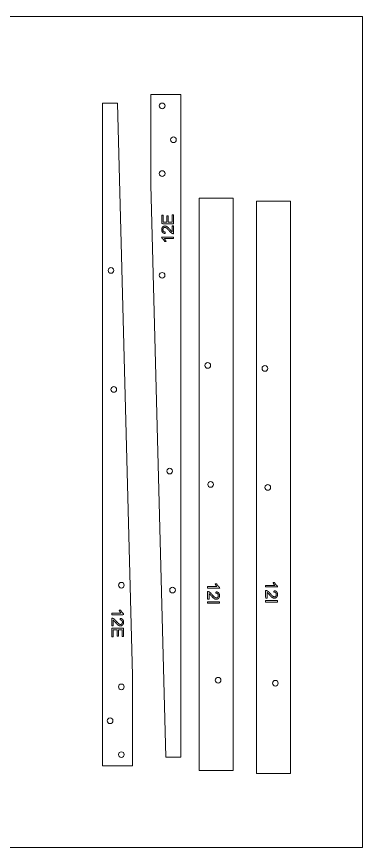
# Model space of a CAD drawing. Header units: millimetres. Extents: x -47944 to 26607, y -7127 to 10342.
# Drawn here: x 20200 to 20707, y -152 to 1068 of the extents above; entities that cross this region are included whole.
import ezdxf

# ---------------------------------------------------------------- set-up
doc = ezdxf.new("R2010")
doc.units = ezdxf.units.MM
doc.header["$MEASUREMENT"] = 0
doc.layers.add('CORTE', color=5, linetype='Continuous', lineweight=0)
doc.layers.add('MARCADO DE PISTAS', color=1, linetype='Continuous', lineweight=0)

# ---------------------------------------------------------------- blocks, each defined once
blk = doc.blocks.new('BLOCK 223')
at = {"layer": 'CORTE', "color": 255, "lineweight": 5}
blk.add_open_spline([(-3.0587, 3.3452), (-3.0587, 3.3483), (-3.0612, 3.3508), (-3.0643, 3.3508), (-3.0674, 3.3508), (-3.0699, 3.3483), (-3.0699, 3.3452), (-3.0699, 3.3421), (-3.0674, 3.3396), (-3.0643, 3.3396), (-3.0612, 3.3396), (-3.0587, 3.3421), (-3.0587, 3.3452), (-3.0587, 3.3452), (-3.0587, 3.3452), (-3.0587, 3.3452)], degree=3, knots=[0, 0, 0, 0, 1, 1, 1, 2, 2, 2, 3, 3, 3, 4, 4, 4, 5, 5, 5, 5], dxfattribs=at)
blk = doc.blocks.new('BLOCK 141')
at = {"layer": 'CORTE', "color": 255, "lineweight": 5}
blk.add_open_spline([(7.2764, 3.8658), (7.2764, 3.8689), (7.2739, 3.8714), (7.2708, 3.8714), (7.2677, 3.8714), (7.2652, 3.8689), (7.2652, 3.8658), (7.2652, 3.8627), (7.2677, 3.8602), (7.2708, 3.8602), (7.2739, 3.8602), (7.2764, 3.8627), (7.2764, 3.8658), (7.2764, 3.8658), (7.2764, 3.8658), (7.2764, 3.8658)], degree=3, knots=[0, 0, 0, 0, 1, 1, 1, 2, 2, 2, 3, 3, 3, 4, 4, 4, 5, 5, 5, 5], dxfattribs=at)
blk = doc.blocks.new('BLOCK 142')
at = {"layer": 'CORTE', "color": 255, "lineweight": 5}
blk.add_open_spline([(7.4817, 3.9119), (7.4817, 3.9149), (7.4792, 3.9174), (7.4761, 3.9174), (7.473, 3.9174), (7.4705, 3.9149), (7.4705, 3.9119), (7.4705, 3.9088), (7.473, 3.9063), (7.4761, 3.9063), (7.4792, 3.9063), (7.4817, 3.9088), (7.4817, 3.9119), (7.4817, 3.9119), (7.4817, 3.9119), (7.4817, 3.9119)], degree=3, knots=[0, 0, 0, 0, 1, 1, 1, 2, 2, 2, 3, 3, 3, 4, 4, 4, 5, 5, 5, 5], dxfattribs=at)
blk = doc.blocks.new('BLOCK 143')
at = {"layer": 'CORTE', "color": 255, "lineweight": 5}
blk.add_open_spline([(7.7441, 4.0445), (7.7441, 4.0476), (7.7416, 4.0501), (7.7385, 4.0501), (7.7354, 4.0501), (7.7329, 4.0476), (7.7329, 4.0445), (7.7329, 4.0414), (7.7354, 4.0389), (7.7385, 4.0389), (7.7416, 4.0389), (7.7441, 4.0414), (7.7441, 4.0445), (7.7441, 4.0445), (7.7441, 4.0445), (7.7441, 4.0445)], degree=3, knots=[0, 0, 0, 0, 1, 1, 1, 2, 2, 2, 3, 3, 3, 4, 4, 4, 5, 5, 5, 5], dxfattribs=at)
blk = doc.blocks.new('BLOCK 144')
at = {"layer": 'CORTE', "color": 255, "lineweight": 5}
blk.add_open_spline([(7.9777, 4.1383), (7.9777, 4.1383), (7.8225, 4.0487), (7.8225, 4.0487), (7.6353, 3.9394), (7.4319, 3.8608), (7.2198, 3.8159), (7.2198, 3.8159), (7.2074, 3.8743), (7.2074, 3.8743), (7.4133, 3.9179), (7.6108, 3.9942), (7.7926, 4.1003), (7.7926, 4.1003), (7.9478, 4.1899), (7.9478, 4.1899), (7.9478, 4.1899), (7.9777, 4.1383), (7.9777, 4.1383)], degree=3, knots=[0, 0, 0, 0, 1, 1, 1, 2, 2, 2, 3, 3, 3, 4, 4, 4, 5, 5, 5, 6, 6, 6, 6], dxfattribs=at)
blk = doc.blocks.new('BLOCK 145')
at = {"layer": 'CORTE', "color": 255, "lineweight": 5}
blk.add_open_spline([(7.8289, 4.0922), (7.8289, 4.0953), (7.8264, 4.0979), (7.8233, 4.0979), (7.8201, 4.0979), (7.8176, 4.0953), (7.8176, 4.0922), (7.8176, 4.0891), (7.8201, 4.0865), (7.8233, 4.0865), (7.8264, 4.0865), (7.8289, 4.0891), (7.8289, 4.0922), (7.8289, 4.0922), (7.8289, 4.0922), (7.8289, 4.0922)], degree=3, knots=[0, 0, 0, 0, 1, 1, 1, 2, 2, 2, 3, 3, 3, 4, 4, 4, 5, 5, 5, 5], dxfattribs=at)
blk = doc.blocks.new('BLOCK 146')
at = {"layer": 'CORTE', "color": 255, "lineweight": 5}
blk.add_open_spline([(7.8983, 4.1064), (7.8983, 4.1095), (7.8958, 4.1121), (7.8926, 4.1121), (7.8895, 4.1121), (7.887, 4.1095), (7.887, 4.1064), (7.887, 4.1033), (7.8895, 4.1007), (7.8926, 4.1007), (7.8958, 4.1007), (7.8983, 4.1033), (7.8983, 4.1064), (7.8983, 4.1064), (7.8983, 4.1064), (7.8983, 4.1064)], degree=3, knots=[0, 0, 0, 0, 1, 1, 1, 2, 2, 2, 3, 3, 3, 4, 4, 4, 5, 5, 5, 5], dxfattribs=at)
blk = doc.blocks.new('BLOCK 147')
at = {"layer": 'CORTE', "color": 255, "lineweight": 5}
blk.add_open_spline([(7.9453, 4.1594), (7.9453, 4.1625), (7.9427, 4.165), (7.9396, 4.165), (7.9365, 4.165), (7.934, 4.1625), (7.934, 4.1594), (7.934, 4.1562), (7.9365, 4.1537), (7.9396, 4.1537), (7.9427, 4.1537), (7.9453, 4.1562), (7.9453, 4.1594), (7.9453, 4.1594), (7.9453, 4.1594), (7.9453, 4.1594)], degree=3, knots=[0, 0, 0, 0, 1, 1, 1, 2, 2, 2, 3, 3, 3, 4, 4, 4, 5, 5, 5, 5], dxfattribs=at)
blk = doc.blocks.new('BLOCK 140')
at = {"layer": 'CORTE'}
for name in ['BLOCK 144', 'BLOCK 147', 'BLOCK 146', 'BLOCK 145', 'BLOCK 143', 'BLOCK 142', 'BLOCK 141']:
    blk.add_blockref(name, (0, 0), dxfattribs=at)
blk = doc.blocks.new('BLOCK 133')
at = {"layer": 'CORTE', "color": 255, "lineweight": 5}
blk.add_open_spline([(7.6614, 4.6587), (7.4286, 4.5228), (7.1702, 4.4363), (6.9025, 4.4047), (6.9025, 4.4047), (6.9104, 4.338), (6.9104, 4.338), (7.1873, 4.3707), (7.4544, 4.4602), (7.6952, 4.6007), (7.6952, 4.6007), (7.6614, 4.6587), (7.6614, 4.6587)], degree=3, knots=[0, 0, 0, 0, 1, 1, 1, 2, 2, 2, 3, 3, 3, 4, 4, 4, 4], dxfattribs=at)
blk = doc.blocks.new('BLOCK 134')
at = {"layer": 'CORTE', "color": 255, "lineweight": 5}
blk.add_open_spline([(7.149, 4.4178), (7.149, 4.4209), (7.1465, 4.4234), (7.1434, 4.4234), (7.1403, 4.4234), (7.1378, 4.4209), (7.1378, 4.4178), (7.1378, 4.4147), (7.1403, 4.4122), (7.1434, 4.4122), (7.1465, 4.4122), (7.149, 4.4147), (7.149, 4.4178), (7.149, 4.4178), (7.149, 4.4178), (7.149, 4.4178)], degree=3, knots=[0, 0, 0, 0, 1, 1, 1, 2, 2, 2, 3, 3, 3, 4, 4, 4, 5, 5, 5, 5], dxfattribs=at)
blk = doc.blocks.new('BLOCK 135')
at = {"layer": 'CORTE', "color": 255, "lineweight": 5}
blk.add_open_spline([(7.3544, 4.4639), (7.3544, 4.4669), (7.3518, 4.4694), (7.3488, 4.4694), (7.3456, 4.4694), (7.3432, 4.4669), (7.3432, 4.4639), (7.3432, 4.4607), (7.3456, 4.4583), (7.3488, 4.4583), (7.3518, 4.4583), (7.3544, 4.4607), (7.3544, 4.4639), (7.3544, 4.4639), (7.3544, 4.4639), (7.3544, 4.4639)], degree=3, knots=[0, 0, 0, 0, 1, 1, 1, 2, 2, 2, 3, 3, 3, 4, 4, 4, 5, 5, 5, 5], dxfattribs=at)
blk = doc.blocks.new('BLOCK 136')
at = {"layer": 'CORTE', "color": 255, "lineweight": 5}
blk.add_open_spline([(7.6168, 4.5965), (7.6168, 4.5996), (7.6143, 4.6021), (7.6112, 4.6021), (7.6081, 4.6021), (7.6056, 4.5996), (7.6056, 4.5965), (7.6056, 4.5934), (7.6081, 4.5909), (7.6112, 4.5909), (7.6143, 4.5909), (7.6168, 4.5934), (7.6168, 4.5965), (7.6168, 4.5965), (7.6168, 4.5965), (7.6168, 4.5965)], degree=3, knots=[0, 0, 0, 0, 1, 1, 1, 2, 2, 2, 3, 3, 3, 4, 4, 4, 5, 5, 5, 5], dxfattribs=at)
blk = doc.blocks.new('BLOCK 137')
at = {"layer": 'CORTE', "color": 255, "lineweight": 5}
blk.add_open_spline([(6.9374, 4.379), (6.9374, 4.3822), (6.9348, 4.3847), (6.9317, 4.3847), (6.9286, 4.3847), (6.9261, 4.3822), (6.9261, 4.379), (6.9261, 4.3759), (6.9286, 4.3734), (6.9317, 4.3734), (6.9348, 4.3734), (6.9374, 4.3759), (6.9374, 4.379), (6.9374, 4.379), (6.9374, 4.379), (6.9374, 4.379)], degree=3, knots=[0, 0, 0, 0, 1, 1, 1, 2, 2, 2, 3, 3, 3, 4, 4, 4, 5, 5, 5, 5], dxfattribs=at)
blk = doc.blocks.new('BLOCK 138')
at = {"layer": 'CORTE', "color": 255, "lineweight": 5}
blk.add_open_spline([(7.0059, 4.3682), (7.0059, 4.3713), (7.0034, 4.3739), (7.0003, 4.3739), (6.9971, 4.3739), (6.9946, 4.3713), (6.9946, 4.3682), (6.9946, 4.365), (6.9971, 4.3625), (7.0003, 4.3625), (7.0034, 4.3625), (7.0059, 4.365), (7.0059, 4.3682), (7.0059, 4.3682), (7.0059, 4.3682), (7.0059, 4.3682)], degree=3, knots=[0, 0, 0, 0, 1, 1, 1, 2, 2, 2, 3, 3, 3, 4, 4, 4, 5, 5, 5, 5], dxfattribs=at)
blk = doc.blocks.new('BLOCK 139')
at = {"layer": 'CORTE', "color": 255, "lineweight": 5}
blk.add_open_spline([(7.0671, 4.4006), (7.0671, 4.4037), (7.0646, 4.4063), (7.0615, 4.4063), (7.0583, 4.4063), (7.0558, 4.4037), (7.0558, 4.4006), (7.0558, 4.3975), (7.0583, 4.395), (7.0615, 4.395), (7.0646, 4.395), (7.0671, 4.3975), (7.0671, 4.4006), (7.0671, 4.4006), (7.0671, 4.4006), (7.0671, 4.4006)], degree=3, knots=[0, 0, 0, 0, 1, 1, 1, 2, 2, 2, 3, 3, 3, 4, 4, 4, 5, 5, 5, 5], dxfattribs=at)
blk = doc.blocks.new('BLOCK 132')
at = {"layer": 'CORTE'}
for name in ['BLOCK 133', 'BLOCK 136', 'BLOCK 135', 'BLOCK 134', 'BLOCK 139', 'BLOCK 137', 'BLOCK 138']:
    blk.add_blockref(name, (0, 0), dxfattribs=at)
blk = doc.blocks.new('BLOCK 226')
at = {"layer": 'CORTE', "color": 255, "lineweight": 5}
blk.add_open_spline([(-2.7899, 3.3228), (-2.7899, 3.3259), (-2.7925, 3.3285), (-2.7956, 3.3285), (-2.7988, 3.3285), (-2.8013, 3.3259), (-2.8013, 3.3228), (-2.8013, 3.3197), (-2.7988, 3.3171), (-2.7956, 3.3171), (-2.7925, 3.3171), (-2.7899, 3.3197), (-2.7899, 3.3228), (-2.7899, 3.3228), (-2.7899, 3.3228), (-2.7899, 3.3228)], degree=3, knots=[0, 0, 0, 0, 1, 1, 1, 2, 2, 2, 3, 3, 3, 4, 4, 4, 5, 5, 5, 5], dxfattribs=at)
blk = doc.blocks.new('BLOCK 216')
at = {"layer": 'CORTE', "color": 255, "lineweight": 5}
blk.add_open_spline([(-3.6228, 3.7335), (-3.6228, 3.7366), (-3.6253, 3.7391), (-3.6284, 3.7391), (-3.6315, 3.7391), (-3.634, 3.7366), (-3.634, 3.7335), (-3.634, 3.7304), (-3.6315, 3.7279), (-3.6284, 3.7279), (-3.6253, 3.7279), (-3.6228, 3.7304), (-3.6228, 3.7335), (-3.6228, 3.7335), (-3.6228, 3.7335), (-3.6228, 3.7335)], degree=3, knots=[0, 0, 0, 0, 1, 1, 1, 2, 2, 2, 3, 3, 3, 4, 4, 4, 5, 5, 5, 5], dxfattribs=at)
blk = doc.blocks.new('BLOCK 217')
at = {"layer": 'CORTE', "color": 255, "lineweight": 5}
blk.add_open_spline([(-2.9988, 3.7541), (-2.9988, 3.7572), (-3.0013, 3.7597), (-3.0044, 3.7597), (-3.0075, 3.7597), (-3.01, 3.7572), (-3.01, 3.7541), (-3.01, 3.751), (-3.0075, 3.7485), (-3.0044, 3.7485), (-3.0013, 3.7485), (-2.9988, 3.751), (-2.9988, 3.7541), (-2.9988, 3.7541), (-2.9988, 3.7541), (-2.9988, 3.7541)], degree=3, knots=[0, 0, 0, 0, 1, 1, 1, 2, 2, 2, 3, 3, 3, 4, 4, 4, 5, 5, 5, 5], dxfattribs=at)
blk = doc.blocks.new('BLOCK 218')
at = {"layer": 'CORTE', "color": 255, "lineweight": 5}
blk.add_open_spline([(-3.3869, 3.7392), (-3.3869, 3.7423), (-3.3894, 3.7448), (-3.3925, 3.7448), (-3.3956, 3.7448), (-3.3981, 3.7423), (-3.3981, 3.7392), (-3.3981, 3.7361), (-3.3956, 3.7336), (-3.3925, 3.7336), (-3.3894, 3.7336), (-3.3869, 3.7361), (-3.3869, 3.7392), (-3.3869, 3.7392), (-3.3869, 3.7392), (-3.3869, 3.7392)], degree=3, knots=[0, 0, 0, 0, 1, 1, 1, 2, 2, 2, 3, 3, 3, 4, 4, 4, 5, 5, 5, 5], dxfattribs=at)
blk = doc.blocks.new('BLOCK 219')
at = {"layer": 'CORTE', "color": 255, "lineweight": 5}
blk.add_lwpolyline([(-2.8252, 3.7168), (-2.8252, 3.784), (-3.9597, 3.784), (-3.9597, 3.7168), (-2.8252, 3.7168)], dxfattribs=at)
blk = doc.blocks.new('BLOCK 215')
at = {"layer": 'CORTE'}
for name in ['BLOCK 219', 'BLOCK 217', 'BLOCK 216', 'BLOCK 218']:
    blk.add_blockref(name, (0, 0), dxfattribs=at)
blk = doc.blocks.new('BLOCK 222')
at = {"layer": 'CORTE', "color": 255, "lineweight": 5}
blk.add_open_spline([(-3.6827, 3.3246), (-3.6827, 3.3277), (-3.6852, 3.3302), (-3.6883, 3.3302), (-3.6914, 3.3302), (-3.6939, 3.3277), (-3.6939, 3.3246), (-3.6939, 3.3215), (-3.6914, 3.319), (-3.6883, 3.319), (-3.6852, 3.319), (-3.6827, 3.3215), (-3.6827, 3.3246), (-3.6827, 3.3246), (-3.6827, 3.3246), (-3.6827, 3.3246)], degree=3, knots=[0, 0, 0, 0, 1, 1, 1, 2, 2, 2, 3, 3, 3, 4, 4, 4, 5, 5, 5, 5], dxfattribs=at)
blk = doc.blocks.new('BLOCK 227')
at = {"layer": 'CORTE', "color": 255, "lineweight": 5}
blk.add_open_spline([(-2.7228, 3.3452), (-2.7228, 3.3483), (-2.7253, 3.3509), (-2.7284, 3.3509), (-2.7316, 3.3509), (-2.7341, 3.3483), (-2.7341, 3.3452), (-2.7341, 3.3421), (-2.7316, 3.3395), (-2.7284, 3.3395), (-2.7253, 3.3395), (-2.7228, 3.3421), (-2.7228, 3.3452), (-2.7228, 3.3452), (-2.7228, 3.3452), (-2.7228, 3.3452)], degree=3, knots=[0, 0, 0, 0, 1, 1, 1, 2, 2, 2, 3, 3, 3, 4, 4, 4, 5, 5, 5, 5], dxfattribs=at)
blk = doc.blocks.new('BLOCK 224')
at = {"layer": 'CORTE', "color": 255, "lineweight": 5}
blk.add_open_spline([(-3.4468, 3.3303), (-3.4468, 3.3334), (-3.4493, 3.3358), (-3.4524, 3.3358), (-3.4555, 3.3358), (-3.458, 3.3334), (-3.458, 3.3303), (-3.458, 3.3272), (-3.4555, 3.3247), (-3.4524, 3.3247), (-3.4493, 3.3247), (-3.4468, 3.3272), (-3.4468, 3.3303), (-3.4468, 3.3303), (-3.4468, 3.3303), (-3.4468, 3.3303)], degree=3, knots=[0, 0, 0, 0, 1, 1, 1, 2, 2, 2, 3, 3, 3, 4, 4, 4, 5, 5, 5, 5], dxfattribs=at)
blk = doc.blocks.new('BLOCK 225')
at = {"layer": 'CORTE', "color": 255, "lineweight": 5}
blk.add_open_spline([(-2.8571, 3.3452), (-2.8571, 3.3483), (-2.8597, 3.3509), (-2.8628, 3.3509), (-2.8659, 3.3509), (-2.8685, 3.3483), (-2.8685, 3.3452), (-2.8685, 3.3421), (-2.8659, 3.3395), (-2.8628, 3.3395), (-2.8597, 3.3395), (-2.8571, 3.3421), (-2.8571, 3.3452), (-2.8571, 3.3452), (-2.8571, 3.3452), (-2.8571, 3.3452)], degree=3, knots=[0, 0, 0, 0, 1, 1, 1, 2, 2, 2, 3, 3, 3, 4, 4, 4, 5, 5, 5, 5], dxfattribs=at)

msp = doc.modelspace()

# ---------------------------------------------------------------- linework, layer by layer
at = {"layer": 'CORTE', "color": 255, "lineweight": 5}
for p, q in [((20396.881, 821.099), (20396.881, 953.791)), ((20396.881, 953.791), (20441.111, 953.791)), ((20441.111, 953.791), (20441.111, -19.298)), ((20325.995, 940.966), (20348.12, 940.966)), ((20325.995, -32.123), (20325.995, 940.966)), ((20348.12, 940.966), (20370.225, 100.569)), ((20418.986, -19.298), (20396.881, 821.099)), ((20370.225, 100.569), (20370.225, -32.123)), ((20441.111, -19.298), (20418.986, -19.298)), ((20370.225, -32.123), (20325.995, -32.123))]:
    msp.add_line(p, q, dxfattribs=at)
for points in [[(20338.384, 691.398), (20340.675, 691.398), (20342.534, 693.246), (20342.534, 695.537), (20342.534, 697.828), (20340.675, 699.692), (20338.384, 699.692), (20336.093, 699.692), (20334.244, 697.828), (20334.244, 695.537), (20334.244, 693.246), (20336.093, 691.398), (20338.384, 691.398), (20338.384, 691.398), (20338.384, 691.398), (20338.384, 691.398)], [(20342.594, 516.625), (20344.875, 516.625), (20346.714, 518.484), (20346.714, 520.775), (20346.714, 523.056), (20344.875, 524.915), (20342.594, 524.915), (20340.293, 524.915), (20338.444, 523.056), (20338.444, 520.775), (20338.444, 518.484), (20340.293, 516.625), (20342.594, 516.625), (20342.594, 516.625), (20342.594, 516.625), (20342.594, 516.625)], [(20353.647, 229.111), (20355.927, 229.111), (20357.776, 230.97), (20357.776, 233.266), (20357.776, 235.557), (20355.927, 237.41), (20353.647, 237.41), (20351.346, 237.41), (20349.497, 235.557), (20349.497, 233.266), (20349.497, 230.97), (20351.346, 229.111), (20353.647, 229.111), (20353.647, 229.111), (20353.647, 229.111), (20353.647, 229.111)], [(20353.647, 79.78), (20355.958, 79.78), (20357.847, 81.664), (20357.847, 83.98), (20357.847, 86.306), (20355.958, 88.185), (20353.647, 88.185), (20351.336, 88.185), (20349.447, 86.306), (20349.447, 83.98), (20349.447, 81.664), (20351.336, 79.78), (20353.647, 79.78), (20353.647, 79.78), (20353.647, 79.78), (20353.647, 79.78)], [(20337.047, 30.023), (20339.358, 30.023), (20341.247, 31.897), (20341.247, 34.228), (20341.247, 36.549), (20339.358, 38.428), (20337.047, 38.428), (20334.736, 38.428), (20332.847, 36.549), (20332.847, 34.228), (20332.847, 31.897), (20334.736, 30.023), (20337.047, 30.023), (20337.047, 30.023), (20337.047, 30.023), (20337.047, 30.023)], [(20353.647, -19.739), (20355.958, -19.739), (20357.847, -17.86), (20357.847, -15.534), (20357.847, -13.213), (20355.958, -11.334), (20353.647, -11.334), (20351.336, -11.334), (20349.447, -13.213), (20349.447, -15.534), (20349.447, -17.86), (20351.336, -19.739), (20353.647, -19.739), (20353.647, -19.739), (20353.647, -19.739), (20353.647, -19.739)]]:
    msp.add_open_spline(points, degree=3, knots=[0, 0, 0, 0, 1, 1, 1, 2, 2, 2, 3, 3, 3, 4, 4, 4, 5, 5, 5, 5], dxfattribs=at)
at = {"layer": 'MARCADO DE PISTAS'}
msp.add_lwpolyline([(18267.094, -151.735), (20707.094, -151.735), (20707.094, 1068.265), (18267.094, 1068.265), (18267.094, -151.735)], dxfattribs=at)
for points, knots in [([(20430.265, 764.147), (20430.265, 770.546), (20430.265, 776.945), (20429.269, 776.945), (20428.272, 776.945), (20428.272, 771.7), (20428.272, 766.455), (20425.283, 766.455), (20422.293, 766.455), (20422.293, 771.176), (20422.293, 775.896), (20421.296, 775.896), (20420.3, 775.896), (20420.3, 771.176), (20420.3, 766.455), (20417.625, 766.455), (20414.95, 766.455), (20414.95, 771.49), (20414.95, 776.526), (20413.953, 776.526), (20412.957, 776.526), (20412.957, 770.336), (20412.957, 764.147), (20421.611, 764.147), (20430.265, 764.147)], [-12, -12, -12, -11, -11, -10, -10, -9, -9, -8, -8, -7, -7, -6, -6, -5, -5, -4, -4, -3, -3, -2, -2, -1, -1, 0, 0, 0]), ([(20428.167, 760.79), (20428.167, 756.533), (20428.167, 752.275), (20427.59, 752.659), (20427.02, 753.248), (20426.45, 753.837), (20424.85, 755.73), (20422.919, 757.973), (20421.809, 758.957), (20420.7, 759.941), (20419.696, 760.366), (20418.693, 760.79), (20417.656, 760.79), (20415.613, 760.79), (20414.233, 759.338), (20412.852, 757.886), (20412.852, 755.394), (20412.852, 752.928), (20414.14, 751.464), (20415.428, 750), (20417.887, 749.776), (20418.044, 750.825), (20418.202, 751.874), (20416.528, 751.885), (20415.582, 752.83), (20414.635, 753.775), (20414.635, 755.35), (20414.635, 756.838), (20415.486, 757.765), (20416.338, 758.692), (20417.577, 758.692), (20418.785, 758.692), (20420.111, 757.62), (20421.437, 756.548), (20423.819, 753.775), (20425.305, 751.988), (20426.443, 751.056), (20427.581, 750.125), (20428.767, 749.702), (20429.487, 749.436), (20430.265, 749.461), (20430.265, 755.126), (20430.265, 760.79), (20429.216, 760.79), (20428.167, 760.79)], [-22, -22, -22, -21, -21, -20, -20, -19, -19, -18, -18, -17, -17, -16, -16, -15, -15, -14, -14, -13, -13, -12, -12, -11, -11, -10, -10, -9, -9, -8, -8, -7, -7, -6, -6, -5, -5, -4, -4, -3, -3, -2, -2, -1, -1, 0, 0, 0]), ([(20430.265, 744.321), (20421.558, 744.321), (20412.852, 744.321), (20412.852, 743.645), (20412.852, 742.968), (20413.976, 742.409), (20415.171, 741.065), (20416.366, 739.72), (20417.205, 737.922), (20418.234, 737.922), (20419.264, 737.922), (20418.897, 738.925), (20418.163, 740.185), (20417.43, 741.446), (20416.697, 742.223), (20423.481, 742.223), (20430.265, 742.223), (20430.265, 743.272), (20430.265, 744.321)], [-9, -9, -9, -8, -8, -7, -7, -6, -6, -5, -5, -4, -4, -3, -3, -2, -2, -1, -1, 0, 0, 0]), ([(20480.181, 229.084), (20488.888, 229.084), (20497.595, 229.084), (20497.595, 229.76), (20497.595, 230.436), (20496.471, 230.995), (20495.276, 232.34), (20494.081, 233.685), (20493.242, 235.483), (20492.212, 235.483), (20491.183, 235.483), (20491.55, 234.48), (20492.284, 233.219), (20493.017, 231.959), (20493.75, 231.182), (20486.966, 231.182), (20480.181, 231.182), (20480.181, 230.133), (20480.181, 229.084)], [-9, -9, -9, -8, -8, -7, -7, -6, -6, -5, -5, -4, -4, -3, -3, -2, -2, -1, -1, 0, 0, 0]), ([(20565.25, 230.704), (20573.956, 230.704), (20582.663, 230.704), (20582.663, 231.38), (20582.663, 232.056), (20581.539, 232.615), (20580.344, 233.96), (20579.149, 235.305), (20578.31, 237.103), (20577.28, 237.103), (20576.251, 237.103), (20576.618, 236.1), (20577.352, 234.84), (20578.085, 233.579), (20578.818, 232.802), (20572.034, 232.802), (20565.25, 232.802), (20565.25, 231.753), (20565.25, 230.704)], [-9, -9, -9, -8, -8, -7, -7, -6, -6, -5, -5, -4, -4, -3, -3, -2, -2, -1, -1, 0, 0, 0]), ([(20482.279, 212.614), (20482.279, 216.872), (20482.279, 221.129), (20482.856, 220.746), (20483.427, 220.156), (20483.997, 219.567), (20485.597, 217.674), (20487.528, 215.432), (20488.637, 214.447), (20489.747, 213.463), (20490.75, 213.039), (20491.753, 212.614), (20492.791, 212.614), (20494.833, 212.614), (20496.214, 214.066), (20497.595, 215.519), (20497.595, 218.01), (20497.595, 220.477), (20496.307, 221.941), (20495.018, 223.404), (20492.56, 223.629), (20492.402, 222.58), (20492.245, 221.531), (20493.919, 221.519), (20494.865, 220.574), (20495.812, 219.629), (20495.812, 218.054), (20495.812, 216.566), (20494.96, 215.639), (20494.109, 214.712), (20492.87, 214.712), (20491.662, 214.712), (20490.336, 215.784), (20489.009, 216.856), (20486.628, 219.629), (20485.141, 221.416), (20484.004, 222.348), (20482.866, 223.28), (20481.679, 223.703), (20480.96, 223.968), (20480.181, 223.944), (20480.181, 218.279), (20480.181, 212.614), (20481.23, 212.614), (20482.279, 212.614)], [-22, -22, -22, -21, -21, -20, -20, -19, -19, -18, -18, -17, -17, -16, -16, -15, -15, -14, -14, -13, -13, -12, -12, -11, -11, -10, -10, -9, -9, -8, -8, -7, -7, -6, -6, -5, -5, -4, -4, -3, -3, -2, -2, -1, -1, 0, 0, 0]), ([(20567.348, 214.235), (20567.348, 218.492), (20567.348, 222.75), (20567.925, 222.366), (20568.495, 221.777), (20569.065, 221.188), (20570.665, 219.294), (20572.596, 217.052), (20573.706, 216.068), (20574.815, 215.084), (20575.818, 214.659), (20576.822, 214.235), (20577.859, 214.235), (20579.901, 214.235), (20581.282, 215.687), (20582.663, 217.139), (20582.663, 219.63), (20582.663, 222.097), (20581.375, 223.561), (20580.087, 225.025), (20577.628, 225.249), (20577.471, 224.2), (20577.313, 223.151), (20578.987, 223.14), (20579.933, 222.195), (20580.88, 221.25), (20580.88, 219.675), (20580.88, 218.186), (20580.028, 217.259), (20579.177, 216.333), (20577.938, 216.333), (20576.73, 216.333), (20575.404, 217.405), (20574.078, 218.476), (20571.696, 221.25), (20570.209, 223.036), (20569.072, 223.968), (20567.934, 224.9), (20566.748, 225.323), (20566.028, 225.589), (20565.25, 225.564), (20565.25, 219.899), (20565.25, 214.235), (20566.299, 214.235), (20567.348, 214.235)], [-22, -22, -22, -21, -21, -20, -20, -19, -19, -18, -18, -17, -17, -16, -16, -15, -15, -14, -14, -13, -13, -12, -12, -11, -11, -10, -10, -9, -9, -8, -8, -7, -7, -6, -6, -5, -5, -4, -4, -3, -3, -2, -2, -1, -1, 0, 0, 0]), ([(20480.181, 209.047), (20480.181, 207.894), (20480.181, 206.74), (20488.836, 206.74), (20497.49, 206.74), (20497.49, 207.894), (20497.49, 209.047), (20488.836, 209.047), (20480.181, 209.047)], [-4, -4, -4, -3, -3, -2, -2, -1, -1, 0, 0, 0]), ([(20565.25, 210.668), (20565.25, 209.514), (20565.25, 208.36), (20573.904, 208.36), (20582.558, 208.36), (20582.558, 209.514), (20582.558, 210.668), (20573.904, 210.668), (20565.25, 210.668)], [-4, -4, -4, -3, -3, -2, -2, -1, -1, 0, 0, 0]), ([(20339.622, 190.007), (20348.329, 190.007), (20357.036, 190.007), (20357.036, 190.683), (20357.036, 191.359), (20355.911, 191.918), (20354.716, 193.263), (20353.522, 194.607), (20352.682, 196.406), (20351.653, 196.406), (20350.624, 196.406), (20350.991, 195.402), (20351.724, 194.142), (20352.458, 192.882), (20353.19, 192.105), (20346.406, 192.105), (20339.622, 192.105), (20339.622, 191.056), (20339.622, 190.007)], [-9, -9, -9, -8, -8, -7, -7, -6, -6, -5, -5, -4, -4, -3, -3, -2, -2, -1, -1, 0, 0, 0]), ([(20341.72, 173.537), (20341.72, 177.794), (20341.72, 182.052), (20342.297, 181.668), (20342.867, 181.079), (20343.438, 180.49), (20345.038, 178.597), (20346.968, 176.354), (20348.078, 175.37), (20349.188, 174.386), (20350.191, 173.961), (20351.194, 173.537), (20352.232, 173.537), (20354.274, 173.537), (20355.655, 174.989), (20357.036, 176.441), (20357.036, 178.933), (20357.036, 181.4), (20355.747, 182.863), (20354.459, 184.327), (20352.001, 184.552), (20351.843, 183.503), (20351.686, 182.454), (20353.359, 182.442), (20354.306, 181.497), (20355.252, 180.552), (20355.252, 178.977), (20355.252, 177.489), (20354.401, 176.562), (20353.549, 175.635), (20352.31, 175.635), (20351.102, 175.635), (20349.776, 176.707), (20348.45, 177.779), (20346.069, 180.552), (20344.582, 182.339), (20343.444, 183.271), (20342.307, 184.202), (20341.12, 184.625), (20340.401, 184.891), (20339.622, 184.866), (20339.622, 179.202), (20339.622, 173.537), (20340.671, 173.537), (20341.72, 173.537)], [-22, -22, -22, -21, -21, -20, -20, -19, -19, -18, -18, -17, -17, -16, -16, -15, -15, -14, -14, -13, -13, -12, -12, -11, -11, -10, -10, -9, -9, -8, -8, -7, -7, -6, -6, -5, -5, -4, -4, -3, -3, -2, -2, -1, -1, 0, 0, 0]), ([(20339.622, 170.18), (20339.622, 163.781), (20339.622, 157.382), (20340.619, 157.382), (20341.615, 157.382), (20341.615, 162.627), (20341.615, 167.872), (20344.605, 167.872), (20347.595, 167.872), (20347.595, 163.152), (20347.595, 158.431), (20348.591, 158.431), (20349.588, 158.431), (20349.588, 163.152), (20349.588, 167.872), (20352.263, 167.872), (20354.938, 167.872), (20354.938, 162.837), (20354.938, 157.802), (20355.934, 157.802), (20356.931, 157.802), (20356.931, 163.991), (20356.931, 170.18), (20348.276, 170.18), (20339.622, 170.18)], [-12, -12, -12, -11, -11, -10, -10, -9, -9, -8, -8, -7, -7, -6, -6, -5, -5, -4, -4, -3, -3, -2, -2, -1, -1, 0, 0, 0])]:
    msp.add_open_spline(points, degree=2, knots=knots, dxfattribs=at)

# ---------------------------------------------------------------- block references
at = {"layer": 'CORTE', "zscale": 740.8080355572285}
for name, p, xscale, yscale, rotation in [('BLOCK 140', (19485.558, 7037.788), 740.8080355572284, 740.8080355572284, -113.2383743656505), ('BLOCK 132', (18602.074, 6873.54), 740.8080355572284, 740.8080355572284, -108.5089572761779), ('BLOCK 132', (18659.139, 6872.622), 740.8080355572284, 740.8080355572284, -108.5089572761779), ('BLOCK 227', (22891.611, 2958.458), 740.8080355572285, 740.8080355572285, 90), ('BLOCK 226', (22891.611, 2958.458), 740.8080355572285, 740.8080355572285, 90), ('BLOCK 225', (22891.611, 2958.458), 740.8080355572285, 740.8080355572285, 90), ('BLOCK 215', (17714.552, -2131.906), 740.8080355572285, 740.8080355572285, -90), ('BLOCK 215', (17798.416, -2136.32), 740.8080355572285, 740.8080355572285, -90), ('BLOCK 223', (22891.611, 2958.458), 740.8080355572285, 740.8080355572285, 90), ('BLOCK 224', (22891.611, 2958.458), 740.8080355572285, 740.8080355572285, 90), ('BLOCK 222', (22891.611, 2958.458), 740.8080355572285, 740.8080355572285, 90)]:
    msp.add_blockref(name, p, dxfattribs=dict(at, xscale=xscale, yscale=yscale, rotation=rotation))

doc.saveas('drawing.dxf')
